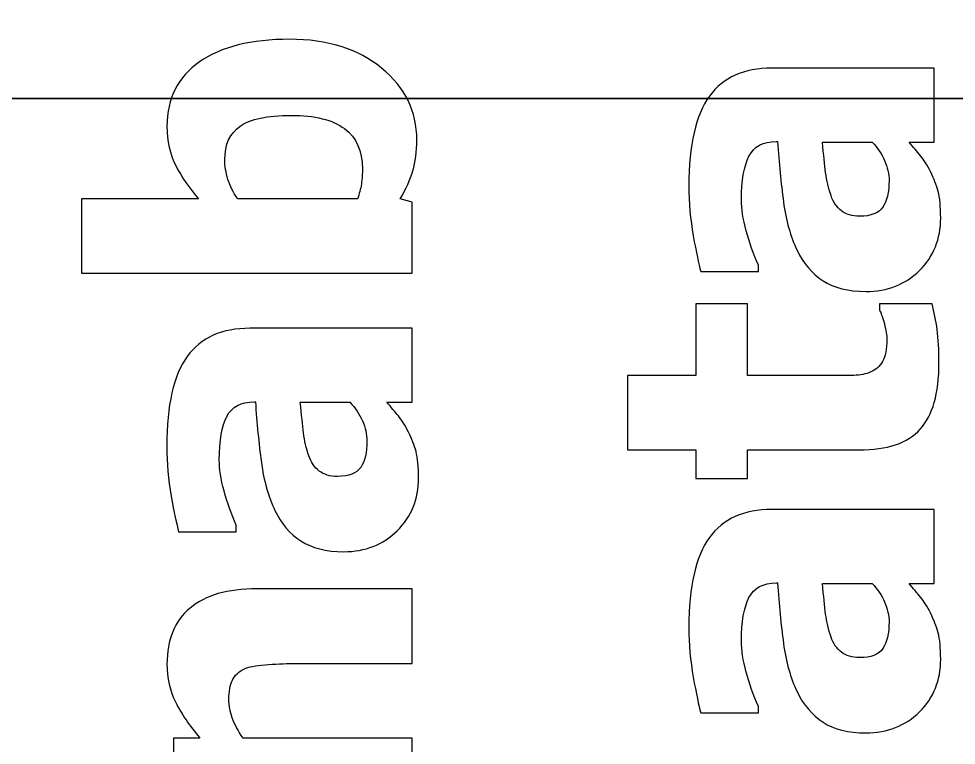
# Model space of a CAD drawing. Header units: centimetres. Extents: x -64.7 to 31.2, y -38.5 to 7.
# Drawn here: x -3.6462 to -3.1901, y 6.0955 to 6.4488 of the extents above; entities that cross this region are included whole.
import ezdxf

# ---------------------------------------------------------------- set-up
doc = ezdxf.new("R2010")
doc.units = ezdxf.units.CM
doc.header["$MEASUREMENT"] = 0
doc.layers.add('Layer 1', color=7, linetype='Continuous')

msp = doc.modelspace()

# ---------------------------------------------------------------- linework, layer by layer
at = {"layer": 'Layer 1', "color": 114, "lineweight": 35}
msp.add_open_spline([(-5.5, 6.95), (-5.5, 6.95), (2.5, 6.95), (2.5, 6.95), (2.5, 6.95), (2.5, 6.95), (2.5, 3.35), (2.5, 3.35), (2.5, 3.35), (2.5, 3.35), (-5.5, 3.35), (-5.5, 3.35), (-5.5, 3.35), (-5.5, 3.35), (-5.5, 6.95), (-5.5, 6.95)], degree=3, knots=[0, 0, 0, 0, 0.25, 0.25, 0.25, 0.25, 0.5, 0.5, 0.5, 0.5, 0.75, 0.75, 0.75, 0.75, 1, 1, 1, 1], dxfattribs=at)
at = {"layer": 'Layer 1', "color": 7}
for points, knots in [([(-3.51444, 6.43883), (-3.49595, 6.43883), (-3.48103, 6.43413), (-3.46963, 6.42479), (-3.46963, 6.42479), (-3.45824, 6.4154), (-3.45252, 6.4038), (-3.45252, 6.38993), (-3.45252, 6.38993), (-3.45252, 6.38415), (-3.45316, 6.37914), (-3.45446, 6.37487), (-3.45446, 6.37487), (-3.45577, 6.3706), (-3.45781, 6.36605), (-3.46057, 6.36121), (-3.46057, 6.36121), (-3.46057, 6.36121), (-3.45478, 6.35966), (-3.45478, 6.35966), (-3.45478, 6.35966), (-3.45478, 6.35966), (-3.45478, 6.32505), (-3.45478, 6.32505), (-3.45478, 6.32505), (-3.45478, 6.32505), (-3.61561, 6.32505), (-3.61561, 6.32505), (-3.61561, 6.32505), (-3.61561, 6.32505), (-3.61561, 6.36121), (-3.61561, 6.36121), (-3.61561, 6.36121), (-3.61561, 6.36121), (-3.55875, 6.36121), (-3.55875, 6.36121), (-3.55875, 6.36121), (-3.5633, 6.36651), (-3.567, 6.37194), (-3.56982, 6.37744), (-3.56982, 6.37744), (-3.57264, 6.38295), (-3.57406, 6.38933), (-3.57406, 6.39656), (-3.57406, 6.39656), (-3.57406, 6.41008), (-3.5688, 6.42048), (-3.55825, 6.42782), (-3.55825, 6.42782), (-3.5477, 6.43516), (-3.5331, 6.43883), (-3.51444, 6.43883)], [0, 0, 0, 0, 0.076923, 0.076923, 0.076923, 0.076923, 0.153846, 0.153846, 0.153846, 0.153846, 0.230769, 0.230769, 0.230769, 0.230769, 0.307692, 0.307692, 0.307692, 0.307692, 0.384615, 0.384615, 0.384615, 0.384615, 0.461538, 0.461538, 0.461538, 0.461538, 0.538462, 0.538462, 0.538462, 0.538462, 0.615385, 0.615385, 0.615385, 0.615385, 0.692308, 0.692308, 0.692308, 0.692308, 0.769231, 0.769231, 0.769231, 0.769231, 0.846154, 0.846154, 0.846154, 0.846154, 0.923077, 0.923077, 0.923077, 0.923077, 1, 1, 1, 1]), ([(-3.21309, 6.38884), (-3.21101, 6.38637), (-3.20914, 6.38415), (-3.20748, 6.38218), (-3.20748, 6.38218), (-3.20586, 6.3802), (-3.2042, 6.37759), (-3.20254, 6.37427), (-3.20254, 6.37427), (-3.20096, 6.37103), (-3.19976, 6.36789), (-3.19891, 6.36482), (-3.19891, 6.36482), (-3.1981, 6.36175), (-3.19768, 6.35745), (-3.19768, 6.35194), (-3.19768, 6.35194), (-3.19768, 6.34168), (-3.20113, 6.33314), (-3.20801, 6.32637), (-3.20801, 6.32637), (-3.21489, 6.31956), (-3.22357, 6.31617), (-3.23405, 6.31617), (-3.23405, 6.31617), (-3.24266, 6.31617), (-3.24964, 6.3179), (-3.25493, 6.32136), (-3.25493, 6.32136), (-3.26022, 6.32478), (-3.26446, 6.32975), (-3.26753, 6.33621), (-3.26753, 6.33621), (-3.2707, 6.34277), (-3.27292, 6.3506), (-3.27416, 6.3597), (-3.27416, 6.3597), (-3.27539, 6.36881), (-3.27635, 6.37858), (-3.27705, 6.38906), (-3.27705, 6.38906), (-3.27705, 6.38906), (-3.27769, 6.38906), (-3.27769, 6.38906), (-3.27769, 6.38906), (-3.28407, 6.38906), (-3.28852, 6.38669), (-3.29095, 6.38196), (-3.29095, 6.38196), (-3.29339, 6.37724), (-3.29462, 6.37015), (-3.29462, 6.36073), (-3.29462, 6.36073), (-3.29462, 6.35646), (-3.29384, 6.35145), (-3.29229, 6.34573), (-3.29229, 6.34573), (-3.29074, 6.34002), (-3.28876, 6.33441), (-3.28637, 6.32898), (-3.28637, 6.32898), (-3.28637, 6.32898), (-3.28637, 6.32587), (-3.28637, 6.32587), (-3.28637, 6.32587), (-3.28637, 6.32587), (-3.31438, 6.32587), (-3.31438, 6.32587), (-3.31438, 6.32587), (-3.3154, 6.32947), (-3.31663, 6.33526), (-3.31805, 6.34323), (-3.31805, 6.34323), (-3.31946, 6.35124), (-3.32016, 6.35932), (-3.32016, 6.36743), (-3.32016, 6.36743), (-3.32016, 6.38743), (-3.31685, 6.402), (-3.31018, 6.41114), (-3.31018, 6.41114), (-3.30355, 6.42028), (-3.29339, 6.42483), (-3.27973, 6.42483), (-3.27973, 6.42483), (-3.27973, 6.42483), (-3.20078, 6.42483), (-3.20078, 6.42483), (-3.20078, 6.42483), (-3.20078, 6.42483), (-3.20078, 6.38884), (-3.20078, 6.38884), (-3.20078, 6.38884), (-3.20078, 6.38884), (-3.21309, 6.38884), (-3.21309, 6.38884)], [0, 0, 0, 0, 0.041667, 0.041667, 0.041667, 0.041667, 0.083333, 0.083333, 0.083333, 0.083333, 0.125, 0.125, 0.125, 0.125, 0.166667, 0.166667, 0.166667, 0.166667, 0.208333, 0.208333, 0.208333, 0.208333, 0.25, 0.25, 0.25, 0.25, 0.291667, 0.291667, 0.291667, 0.291667, 0.333333, 0.333333, 0.333333, 0.333333, 0.375, 0.375, 0.375, 0.375, 0.416667, 0.416667, 0.416667, 0.416667, 0.458333, 0.458333, 0.458333, 0.458333, 0.5, 0.5, 0.5, 0.5, 0.541667, 0.541667, 0.541667, 0.541667, 0.583333, 0.583333, 0.583333, 0.583333, 0.625, 0.625, 0.625, 0.625, 0.666667, 0.666667, 0.666667, 0.666667, 0.708333, 0.708333, 0.708333, 0.708333, 0.75, 0.75, 0.75, 0.75, 0.791667, 0.791667, 0.791667, 0.791667, 0.833333, 0.833333, 0.833333, 0.833333, 0.875, 0.875, 0.875, 0.875, 0.916667, 0.916667, 0.916667, 0.916667, 0.958333, 0.958333, 0.958333, 0.958333, 1, 1, 1, 1]), ([(-3.51369, 6.40182), (-3.52527, 6.40182), (-3.53356, 6.40006), (-3.5385, 6.39656), (-3.5385, 6.39656), (-3.54347, 6.39304), (-3.54594, 6.38764), (-3.54594, 6.38034), (-3.54594, 6.38034), (-3.54594, 6.37709), (-3.54541, 6.37388), (-3.54439, 6.37067), (-3.54439, 6.37067), (-3.54336, 6.36746), (-3.54181, 6.36432), (-3.53973, 6.36121), (-3.53973, 6.36121), (-3.53973, 6.36121), (-3.48145, 6.36121), (-3.48145, 6.36121), (-3.48145, 6.36121), (-3.4805, 6.36361), (-3.47983, 6.36605), (-3.47951, 6.36848), (-3.47951, 6.36848), (-3.47916, 6.37095), (-3.47898, 6.37339), (-3.47898, 6.37578), (-3.47898, 6.37578), (-3.47898, 6.38453), (-3.48187, 6.39106), (-3.48766, 6.39536), (-3.48766, 6.39536), (-3.49345, 6.39967), (-3.50212, 6.40182), (-3.51369, 6.40182)], [0, 0, 0, 0, 0.111111, 0.111111, 0.111111, 0.111111, 0.222222, 0.222222, 0.222222, 0.222222, 0.333333, 0.333333, 0.333333, 0.333333, 0.444444, 0.444444, 0.444444, 0.444444, 0.555556, 0.555556, 0.555556, 0.555556, 0.666667, 0.666667, 0.666667, 0.666667, 0.777778, 0.777778, 0.777778, 0.777778, 0.888889, 0.888889, 0.888889, 0.888889, 1, 1, 1, 1]), ([(-3.23105, 6.38884), (-3.23105, 6.38884), (-3.25525, 6.38884), (-3.25525, 6.38884), (-3.25525, 6.38884), (-3.25461, 6.38271), (-3.25409, 6.37773), (-3.25366, 6.37396), (-3.25366, 6.37396), (-3.2532, 6.37015), (-3.25232, 6.36644), (-3.25102, 6.36277), (-3.25102, 6.36277), (-3.24992, 6.3596), (-3.24823, 6.35716), (-3.24601, 6.3554), (-3.24601, 6.3554), (-3.24375, 6.35364), (-3.24079, 6.35275), (-3.23705, 6.35275), (-3.23705, 6.35275), (-3.23161, 6.35275), (-3.22787, 6.35424), (-3.22583, 6.35716), (-3.22583, 6.35716), (-3.22382, 6.36009), (-3.22279, 6.3644), (-3.22279, 6.37011), (-3.22279, 6.37011), (-3.22279, 6.37329), (-3.22353, 6.37653), (-3.22498, 6.37985), (-3.22498, 6.37985), (-3.22643, 6.38316), (-3.22844, 6.38616), (-3.23105, 6.38884)], [0, 0, 0, 0, 0.111111, 0.111111, 0.111111, 0.111111, 0.222222, 0.222222, 0.222222, 0.222222, 0.333333, 0.333333, 0.333333, 0.333333, 0.444444, 0.444444, 0.444444, 0.444444, 0.555556, 0.555556, 0.555556, 0.555556, 0.666667, 0.666667, 0.666667, 0.666667, 0.777778, 0.777778, 0.777778, 0.777778, 0.888889, 0.888889, 0.888889, 0.888889, 1, 1, 1, 1]), ([(-3.19852, 6.28135), (-3.19852, 6.2666), (-3.20156, 6.25588), (-3.20762, 6.24918), (-3.20762, 6.24918), (-3.21369, 6.24244), (-3.22361, 6.23909), (-3.23736, 6.23909), (-3.23736, 6.23909), (-3.23736, 6.23909), (-3.29162, 6.23909), (-3.29162, 6.23909), (-3.29162, 6.23909), (-3.29162, 6.23909), (-3.29162, 6.22522), (-3.29162, 6.22522), (-3.29162, 6.22522), (-3.29162, 6.22522), (-3.31685, 6.22522), (-3.31685, 6.22522), (-3.31685, 6.22522), (-3.31685, 6.22522), (-3.31685, 6.23909), (-3.31685, 6.23909), (-3.31685, 6.23909), (-3.31685, 6.23909), (-3.35001, 6.23909), (-3.35001, 6.23909), (-3.35001, 6.23909), (-3.35001, 6.23909), (-3.35001, 6.27525), (-3.35001, 6.27525), (-3.35001, 6.27525), (-3.35001, 6.27525), (-3.31685, 6.27525), (-3.31685, 6.27525), (-3.31685, 6.27525), (-3.31685, 6.27525), (-3.31685, 6.3101), (-3.31685, 6.3101), (-3.31685, 6.3101), (-3.31685, 6.3101), (-3.29162, 6.3101), (-3.29162, 6.3101), (-3.29162, 6.3101), (-3.29162, 6.3101), (-3.29162, 6.27525), (-3.29162, 6.27525), (-3.29162, 6.27525), (-3.29162, 6.27525), (-3.25052, 6.27525), (-3.25052, 6.27525), (-3.25052, 6.27525), (-3.24643, 6.27525), (-3.2429, 6.27528), (-3.23987, 6.27535), (-3.23987, 6.27535), (-3.23683, 6.27542), (-3.23412, 6.27599), (-3.23172, 6.27701), (-3.23172, 6.27701), (-3.22928, 6.27796), (-3.22738, 6.27969), (-3.22597, 6.28213), (-3.22597, 6.28213), (-3.22456, 6.28456), (-3.22385, 6.28812), (-3.22385, 6.29282), (-3.22385, 6.29282), (-3.22385, 6.29476), (-3.22428, 6.2973), (-3.22509, 6.30044), (-3.22509, 6.30044), (-3.22593, 6.30358), (-3.22667, 6.30576), (-3.22738, 6.307), (-3.22738, 6.307), (-3.22738, 6.307), (-3.22738, 6.3101), (-3.22738, 6.3101), (-3.22738, 6.3101), (-3.22738, 6.3101), (-3.20184, 6.3101), (-3.20184, 6.3101), (-3.20184, 6.3101), (-3.20082, 6.30619), (-3.2, 6.30199), (-3.1994, 6.29758), (-3.1994, 6.29758), (-3.1988, 6.29317), (-3.19852, 6.28777), (-3.19852, 6.28135)], [0, 0, 0, 0, 0.043478, 0.043478, 0.043478, 0.043478, 0.086957, 0.086957, 0.086957, 0.086957, 0.130435, 0.130435, 0.130435, 0.130435, 0.173913, 0.173913, 0.173913, 0.173913, 0.217391, 0.217391, 0.217391, 0.217391, 0.26087, 0.26087, 0.26087, 0.26087, 0.304348, 0.304348, 0.304348, 0.304348, 0.347826, 0.347826, 0.347826, 0.347826, 0.391304, 0.391304, 0.391304, 0.391304, 0.434783, 0.434783, 0.434783, 0.434783, 0.478261, 0.478261, 0.478261, 0.478261, 0.521739, 0.521739, 0.521739, 0.521739, 0.565217, 0.565217, 0.565217, 0.565217, 0.608696, 0.608696, 0.608696, 0.608696, 0.652174, 0.652174, 0.652174, 0.652174, 0.695652, 0.695652, 0.695652, 0.695652, 0.73913, 0.73913, 0.73913, 0.73913, 0.782609, 0.782609, 0.782609, 0.782609, 0.826087, 0.826087, 0.826087, 0.826087, 0.869565, 0.869565, 0.869565, 0.869565, 0.913043, 0.913043, 0.913043, 0.913043, 0.956522, 0.956522, 0.956522, 0.956522, 1, 1, 1, 1]), ([(-3.46709, 6.26229), (-3.46501, 6.25982), (-3.46314, 6.2576), (-3.46148, 6.25563), (-3.46148, 6.25563), (-3.45986, 6.25365), (-3.4582, 6.25104), (-3.45654, 6.24772), (-3.45654, 6.24772), (-3.45496, 6.24448), (-3.45376, 6.24134), (-3.45291, 6.23827), (-3.45291, 6.23827), (-3.4521, 6.2352), (-3.45168, 6.2309), (-3.45168, 6.22539), (-3.45168, 6.22539), (-3.45168, 6.21513), (-3.45513, 6.20659), (-3.46201, 6.19982), (-3.46201, 6.19982), (-3.46889, 6.19301), (-3.47757, 6.18962), (-3.48805, 6.18962), (-3.48805, 6.18962), (-3.49666, 6.18962), (-3.50364, 6.19135), (-3.50893, 6.19481), (-3.50893, 6.19481), (-3.51422, 6.19823), (-3.51846, 6.2032), (-3.52153, 6.20966), (-3.52153, 6.20966), (-3.5247, 6.21622), (-3.52692, 6.22405), (-3.52816, 6.23315), (-3.52816, 6.23315), (-3.52939, 6.24226), (-3.53035, 6.25203), (-3.53105, 6.26251), (-3.53105, 6.26251), (-3.53105, 6.26251), (-3.53169, 6.26251), (-3.53169, 6.26251), (-3.53169, 6.26251), (-3.53807, 6.26251), (-3.54252, 6.26014), (-3.54495, 6.25541), (-3.54495, 6.25541), (-3.54739, 6.25069), (-3.54862, 6.2436), (-3.54862, 6.23418), (-3.54862, 6.23418), (-3.54862, 6.22991), (-3.54784, 6.2249), (-3.54629, 6.21918), (-3.54629, 6.21918), (-3.54474, 6.21347), (-3.54276, 6.20786), (-3.54037, 6.20243), (-3.54037, 6.20243), (-3.54037, 6.20243), (-3.54037, 6.19932), (-3.54037, 6.19932), (-3.54037, 6.19932), (-3.54037, 6.19932), (-3.56838, 6.19932), (-3.56838, 6.19932), (-3.56838, 6.19932), (-3.5694, 6.20292), (-3.57063, 6.20871), (-3.57205, 6.21668), (-3.57205, 6.21668), (-3.57346, 6.22469), (-3.57416, 6.23277), (-3.57416, 6.24088), (-3.57416, 6.24088), (-3.57416, 6.26088), (-3.57085, 6.27545), (-3.56418, 6.28459), (-3.56418, 6.28459), (-3.55755, 6.29373), (-3.54739, 6.29828), (-3.53373, 6.29828), (-3.53373, 6.29828), (-3.53373, 6.29828), (-3.45478, 6.29828), (-3.45478, 6.29828), (-3.45478, 6.29828), (-3.45478, 6.29828), (-3.45478, 6.26229), (-3.45478, 6.26229), (-3.45478, 6.26229), (-3.45478, 6.26229), (-3.46709, 6.26229), (-3.46709, 6.26229)], [0, 0, 0, 0, 0.041667, 0.041667, 0.041667, 0.041667, 0.083333, 0.083333, 0.083333, 0.083333, 0.125, 0.125, 0.125, 0.125, 0.166667, 0.166667, 0.166667, 0.166667, 0.208333, 0.208333, 0.208333, 0.208333, 0.25, 0.25, 0.25, 0.25, 0.291667, 0.291667, 0.291667, 0.291667, 0.333333, 0.333333, 0.333333, 0.333333, 0.375, 0.375, 0.375, 0.375, 0.416667, 0.416667, 0.416667, 0.416667, 0.458333, 0.458333, 0.458333, 0.458333, 0.5, 0.5, 0.5, 0.5, 0.541667, 0.541667, 0.541667, 0.541667, 0.583333, 0.583333, 0.583333, 0.583333, 0.625, 0.625, 0.625, 0.625, 0.666667, 0.666667, 0.666667, 0.666667, 0.708333, 0.708333, 0.708333, 0.708333, 0.75, 0.75, 0.75, 0.75, 0.791667, 0.791667, 0.791667, 0.791667, 0.833333, 0.833333, 0.833333, 0.833333, 0.875, 0.875, 0.875, 0.875, 0.916667, 0.916667, 0.916667, 0.916667, 0.958333, 0.958333, 0.958333, 0.958333, 1, 1, 1, 1]), ([(-3.48505, 6.26229), (-3.48505, 6.26229), (-3.50925, 6.26229), (-3.50925, 6.26229), (-3.50925, 6.26229), (-3.50861, 6.25616), (-3.50809, 6.25118), (-3.50766, 6.24741), (-3.50766, 6.24741), (-3.5072, 6.2436), (-3.50632, 6.23989), (-3.50502, 6.23622), (-3.50502, 6.23622), (-3.50392, 6.23305), (-3.50223, 6.23061), (-3.50001, 6.22885), (-3.50001, 6.22885), (-3.49775, 6.22709), (-3.49479, 6.2262), (-3.49105, 6.2262), (-3.49105, 6.2262), (-3.48561, 6.2262), (-3.48187, 6.22769), (-3.47983, 6.23061), (-3.47983, 6.23061), (-3.47782, 6.23354), (-3.47679, 6.23785), (-3.47679, 6.24356), (-3.47679, 6.24356), (-3.47679, 6.24674), (-3.47753, 6.24998), (-3.47898, 6.2533), (-3.47898, 6.2533), (-3.48043, 6.25661), (-3.48244, 6.25961), (-3.48505, 6.26229)], [0, 0, 0, 0, 0.111111, 0.111111, 0.111111, 0.111111, 0.222222, 0.222222, 0.222222, 0.222222, 0.333333, 0.333333, 0.333333, 0.333333, 0.444444, 0.444444, 0.444444, 0.444444, 0.555556, 0.555556, 0.555556, 0.555556, 0.666667, 0.666667, 0.666667, 0.666667, 0.777778, 0.777778, 0.777778, 0.777778, 0.888889, 0.888889, 0.888889, 0.888889, 1, 1, 1, 1]), ([(-3.21309, 6.17417), (-3.21101, 6.1717), (-3.20914, 6.16948), (-3.20748, 6.16751), (-3.20748, 6.16751), (-3.20586, 6.16553), (-3.2042, 6.16292), (-3.20254, 6.1596), (-3.20254, 6.1596), (-3.20096, 6.15636), (-3.19976, 6.15322), (-3.19891, 6.15015), (-3.19891, 6.15015), (-3.1981, 6.14708), (-3.19768, 6.14278), (-3.19768, 6.13727), (-3.19768, 6.13727), (-3.19768, 6.12701), (-3.20113, 6.11847), (-3.20801, 6.1117), (-3.20801, 6.1117), (-3.21489, 6.10489), (-3.22357, 6.1015), (-3.23405, 6.1015), (-3.23405, 6.1015), (-3.24266, 6.1015), (-3.24964, 6.10323), (-3.25493, 6.10669), (-3.25493, 6.10669), (-3.26022, 6.11011), (-3.26446, 6.11508), (-3.26753, 6.12154), (-3.26753, 6.12154), (-3.2707, 6.1281), (-3.27292, 6.13593), (-3.27416, 6.14503), (-3.27416, 6.14503), (-3.27539, 6.15414), (-3.27635, 6.16391), (-3.27705, 6.17439), (-3.27705, 6.17439), (-3.27705, 6.17439), (-3.27769, 6.17439), (-3.27769, 6.17439), (-3.27769, 6.17439), (-3.28407, 6.17439), (-3.28852, 6.17202), (-3.29095, 6.16729), (-3.29095, 6.16729), (-3.29339, 6.16257), (-3.29462, 6.15548), (-3.29462, 6.14606), (-3.29462, 6.14606), (-3.29462, 6.14179), (-3.29384, 6.13678), (-3.29229, 6.13106), (-3.29229, 6.13106), (-3.29074, 6.12535), (-3.28876, 6.11974), (-3.28637, 6.11431), (-3.28637, 6.11431), (-3.28637, 6.11431), (-3.28637, 6.1112), (-3.28637, 6.1112), (-3.28637, 6.1112), (-3.28637, 6.1112), (-3.31438, 6.1112), (-3.31438, 6.1112), (-3.31438, 6.1112), (-3.3154, 6.1148), (-3.31663, 6.12059), (-3.31805, 6.12856), (-3.31805, 6.12856), (-3.31946, 6.13657), (-3.32016, 6.14465), (-3.32016, 6.15276), (-3.32016, 6.15276), (-3.32016, 6.17276), (-3.31685, 6.18733), (-3.31018, 6.19647), (-3.31018, 6.19647), (-3.30355, 6.20561), (-3.29339, 6.21016), (-3.27973, 6.21016), (-3.27973, 6.21016), (-3.27973, 6.21016), (-3.20078, 6.21016), (-3.20078, 6.21016), (-3.20078, 6.21016), (-3.20078, 6.21016), (-3.20078, 6.17417), (-3.20078, 6.17417), (-3.20078, 6.17417), (-3.20078, 6.17417), (-3.21309, 6.17417), (-3.21309, 6.17417)], [0, 0, 0, 0, 0.041667, 0.041667, 0.041667, 0.041667, 0.083333, 0.083333, 0.083333, 0.083333, 0.125, 0.125, 0.125, 0.125, 0.166667, 0.166667, 0.166667, 0.166667, 0.208333, 0.208333, 0.208333, 0.208333, 0.25, 0.25, 0.25, 0.25, 0.291667, 0.291667, 0.291667, 0.291667, 0.333333, 0.333333, 0.333333, 0.333333, 0.375, 0.375, 0.375, 0.375, 0.416667, 0.416667, 0.416667, 0.416667, 0.458333, 0.458333, 0.458333, 0.458333, 0.5, 0.5, 0.5, 0.5, 0.541667, 0.541667, 0.541667, 0.541667, 0.583333, 0.583333, 0.583333, 0.583333, 0.625, 0.625, 0.625, 0.625, 0.666667, 0.666667, 0.666667, 0.666667, 0.708333, 0.708333, 0.708333, 0.708333, 0.75, 0.75, 0.75, 0.75, 0.791667, 0.791667, 0.791667, 0.791667, 0.833333, 0.833333, 0.833333, 0.833333, 0.875, 0.875, 0.875, 0.875, 0.916667, 0.916667, 0.916667, 0.916667, 0.958333, 0.958333, 0.958333, 0.958333, 1, 1, 1, 1]), ([(-3.45478, 6.17156), (-3.45478, 6.17156), (-3.45478, 6.13519), (-3.45478, 6.13519), (-3.45478, 6.13519), (-3.45478, 6.13519), (-3.51235, 6.13519), (-3.51235, 6.13519), (-3.51235, 6.13519), (-3.51701, 6.13519), (-3.5217, 6.13501), (-3.52636, 6.13463), (-3.52636, 6.13463), (-3.53098, 6.13424), (-3.53444, 6.13353), (-3.53663, 6.13251), (-3.53663, 6.13251), (-3.53924, 6.13127), (-3.54111, 6.12948), (-3.54227, 6.12711), (-3.54227, 6.12711), (-3.5434, 6.12478), (-3.54396, 6.12164), (-3.54396, 6.11773), (-3.54396, 6.11773), (-3.54396, 6.11476), (-3.5434, 6.11177), (-3.54231, 6.10873), (-3.54231, 6.10873), (-3.54121, 6.1057), (-3.53945, 6.10245), (-3.53705, 6.09899), (-3.53705, 6.09899), (-3.53705, 6.09899), (-3.45478, 6.09899), (-3.45478, 6.09899), (-3.45478, 6.09899), (-3.45478, 6.09899), (-3.45478, 6.06283), (-3.45478, 6.06283), (-3.45478, 6.06283), (-3.45478, 6.06283), (-3.57085, 6.06283), (-3.57085, 6.06283), (-3.57085, 6.06283), (-3.57085, 6.06283), (-3.57085, 6.09899), (-3.57085, 6.09899), (-3.57085, 6.09899), (-3.57085, 6.09899), (-3.55804, 6.09899), (-3.55804, 6.09899), (-3.55804, 6.09899), (-3.56305, 6.10492), (-3.567, 6.11071), (-3.56982, 6.11632), (-3.56982, 6.11632), (-3.57264, 6.12193), (-3.57406, 6.12813), (-3.57406, 6.13498), (-3.57406, 6.13498), (-3.57406, 6.14683), (-3.57032, 6.1559), (-3.56284, 6.16214), (-3.56284, 6.16214), (-3.55536, 6.16842), (-3.54453, 6.17156), (-3.53035, 6.17156), (-3.53035, 6.17156), (-3.53035, 6.17156), (-3.45478, 6.17156), (-3.45478, 6.17156)], [0, 0, 0, 0, 0.055556, 0.055556, 0.055556, 0.055556, 0.111111, 0.111111, 0.111111, 0.111111, 0.166667, 0.166667, 0.166667, 0.166667, 0.222222, 0.222222, 0.222222, 0.222222, 0.277778, 0.277778, 0.277778, 0.277778, 0.333333, 0.333333, 0.333333, 0.333333, 0.388889, 0.388889, 0.388889, 0.388889, 0.444444, 0.444444, 0.444444, 0.444444, 0.5, 0.5, 0.5, 0.5, 0.555556, 0.555556, 0.555556, 0.555556, 0.611111, 0.611111, 0.611111, 0.611111, 0.666667, 0.666667, 0.666667, 0.666667, 0.722222, 0.722222, 0.722222, 0.722222, 0.777778, 0.777778, 0.777778, 0.777778, 0.833333, 0.833333, 0.833333, 0.833333, 0.888889, 0.888889, 0.888889, 0.888889, 0.944444, 0.944444, 0.944444, 0.944444, 1, 1, 1, 1]), ([(-3.23105, 6.17417), (-3.23105, 6.17417), (-3.25525, 6.17417), (-3.25525, 6.17417), (-3.25525, 6.17417), (-3.25461, 6.16804), (-3.25409, 6.16306), (-3.25366, 6.15929), (-3.25366, 6.15929), (-3.2532, 6.15548), (-3.25232, 6.15177), (-3.25102, 6.1481), (-3.25102, 6.1481), (-3.24992, 6.14493), (-3.24823, 6.14249), (-3.24601, 6.14073), (-3.24601, 6.14073), (-3.24375, 6.13897), (-3.24079, 6.13808), (-3.23705, 6.13808), (-3.23705, 6.13808), (-3.23161, 6.13808), (-3.22787, 6.13957), (-3.22583, 6.14249), (-3.22583, 6.14249), (-3.22382, 6.14542), (-3.22279, 6.14973), (-3.22279, 6.15544), (-3.22279, 6.15544), (-3.22279, 6.15862), (-3.22353, 6.16186), (-3.22498, 6.16518), (-3.22498, 6.16518), (-3.22643, 6.16849), (-3.22844, 6.17149), (-3.23105, 6.17417)], [0, 0, 0, 0, 0.111111, 0.111111, 0.111111, 0.111111, 0.222222, 0.222222, 0.222222, 0.222222, 0.333333, 0.333333, 0.333333, 0.333333, 0.444444, 0.444444, 0.444444, 0.444444, 0.555556, 0.555556, 0.555556, 0.555556, 0.666667, 0.666667, 0.666667, 0.666667, 0.777778, 0.777778, 0.777778, 0.777778, 0.888889, 0.888889, 0.888889, 0.888889, 1, 1, 1, 1])]:
    msp.add_open_spline(points, degree=3, knots=knots, dxfattribs=at)
at = {"layer": 'Layer 1', "color": 250, "lineweight": 18}
for points, knots in [([(-3.51444, 6.43883), (-3.49595, 6.43883), (-3.48103, 6.43413), (-3.46963, 6.42479), (-3.46963, 6.42479), (-3.45824, 6.4154), (-3.45252, 6.4038), (-3.45252, 6.38993), (-3.45252, 6.38993), (-3.45252, 6.38415), (-3.45316, 6.37914), (-3.45446, 6.37487), (-3.45446, 6.37487), (-3.45577, 6.3706), (-3.45781, 6.36605), (-3.46057, 6.36121), (-3.46057, 6.36121), (-3.46057, 6.36121), (-3.45478, 6.35966), (-3.45478, 6.35966), (-3.45478, 6.35966), (-3.45478, 6.35966), (-3.45478, 6.32505), (-3.45478, 6.32505), (-3.45478, 6.32505), (-3.45478, 6.32505), (-3.61561, 6.32505), (-3.61561, 6.32505), (-3.61561, 6.32505), (-3.61561, 6.32505), (-3.61561, 6.36121), (-3.61561, 6.36121), (-3.61561, 6.36121), (-3.61561, 6.36121), (-3.55875, 6.36121), (-3.55875, 6.36121), (-3.55875, 6.36121), (-3.5633, 6.36651), (-3.567, 6.37194), (-3.56982, 6.37744), (-3.56982, 6.37744), (-3.57264, 6.38295), (-3.57406, 6.38933), (-3.57406, 6.39656), (-3.57406, 6.39656), (-3.57406, 6.41008), (-3.5688, 6.42048), (-3.55825, 6.42782), (-3.55825, 6.42782), (-3.5477, 6.43516), (-3.5331, 6.43883), (-3.51444, 6.43883)], [0, 0, 0, 0, 0.076923, 0.076923, 0.076923, 0.076923, 0.153846, 0.153846, 0.153846, 0.153846, 0.230769, 0.230769, 0.230769, 0.230769, 0.307692, 0.307692, 0.307692, 0.307692, 0.384615, 0.384615, 0.384615, 0.384615, 0.461538, 0.461538, 0.461538, 0.461538, 0.538462, 0.538462, 0.538462, 0.538462, 0.615385, 0.615385, 0.615385, 0.615385, 0.692308, 0.692308, 0.692308, 0.692308, 0.769231, 0.769231, 0.769231, 0.769231, 0.846154, 0.846154, 0.846154, 0.846154, 0.923077, 0.923077, 0.923077, 0.923077, 1, 1, 1, 1]), ([(-3.21309, 6.38884), (-3.21101, 6.38637), (-3.20914, 6.38415), (-3.20748, 6.38218), (-3.20748, 6.38218), (-3.20586, 6.3802), (-3.2042, 6.37759), (-3.20254, 6.37427), (-3.20254, 6.37427), (-3.20096, 6.37103), (-3.19976, 6.36789), (-3.19891, 6.36482), (-3.19891, 6.36482), (-3.1981, 6.36175), (-3.19768, 6.35745), (-3.19768, 6.35194), (-3.19768, 6.35194), (-3.19768, 6.34168), (-3.20113, 6.33314), (-3.20801, 6.32637), (-3.20801, 6.32637), (-3.21489, 6.31956), (-3.22357, 6.31617), (-3.23405, 6.31617), (-3.23405, 6.31617), (-3.24266, 6.31617), (-3.24964, 6.3179), (-3.25493, 6.32136), (-3.25493, 6.32136), (-3.26022, 6.32478), (-3.26446, 6.32975), (-3.26753, 6.33621), (-3.26753, 6.33621), (-3.2707, 6.34277), (-3.27292, 6.3506), (-3.27416, 6.3597), (-3.27416, 6.3597), (-3.27539, 6.36881), (-3.27635, 6.37858), (-3.27705, 6.38906), (-3.27705, 6.38906), (-3.27705, 6.38906), (-3.27769, 6.38906), (-3.27769, 6.38906), (-3.27769, 6.38906), (-3.28407, 6.38906), (-3.28852, 6.38669), (-3.29095, 6.38196), (-3.29095, 6.38196), (-3.29339, 6.37724), (-3.29462, 6.37015), (-3.29462, 6.36073), (-3.29462, 6.36073), (-3.29462, 6.35646), (-3.29384, 6.35145), (-3.29229, 6.34573), (-3.29229, 6.34573), (-3.29074, 6.34002), (-3.28876, 6.33441), (-3.28637, 6.32898), (-3.28637, 6.32898), (-3.28637, 6.32898), (-3.28637, 6.32587), (-3.28637, 6.32587), (-3.28637, 6.32587), (-3.28637, 6.32587), (-3.31438, 6.32587), (-3.31438, 6.32587), (-3.31438, 6.32587), (-3.3154, 6.32947), (-3.31663, 6.33526), (-3.31805, 6.34323), (-3.31805, 6.34323), (-3.31946, 6.35124), (-3.32016, 6.35932), (-3.32016, 6.36743), (-3.32016, 6.36743), (-3.32016, 6.38743), (-3.31685, 6.402), (-3.31018, 6.41114), (-3.31018, 6.41114), (-3.30355, 6.42028), (-3.29339, 6.42483), (-3.27973, 6.42483), (-3.27973, 6.42483), (-3.27973, 6.42483), (-3.20078, 6.42483), (-3.20078, 6.42483), (-3.20078, 6.42483), (-3.20078, 6.42483), (-3.20078, 6.38884), (-3.20078, 6.38884), (-3.20078, 6.38884), (-3.20078, 6.38884), (-3.21309, 6.38884), (-3.21309, 6.38884)], [0, 0, 0, 0, 0.041667, 0.041667, 0.041667, 0.041667, 0.083333, 0.083333, 0.083333, 0.083333, 0.125, 0.125, 0.125, 0.125, 0.166667, 0.166667, 0.166667, 0.166667, 0.208333, 0.208333, 0.208333, 0.208333, 0.25, 0.25, 0.25, 0.25, 0.291667, 0.291667, 0.291667, 0.291667, 0.333333, 0.333333, 0.333333, 0.333333, 0.375, 0.375, 0.375, 0.375, 0.416667, 0.416667, 0.416667, 0.416667, 0.458333, 0.458333, 0.458333, 0.458333, 0.5, 0.5, 0.5, 0.5, 0.541667, 0.541667, 0.541667, 0.541667, 0.583333, 0.583333, 0.583333, 0.583333, 0.625, 0.625, 0.625, 0.625, 0.666667, 0.666667, 0.666667, 0.666667, 0.708333, 0.708333, 0.708333, 0.708333, 0.75, 0.75, 0.75, 0.75, 0.791667, 0.791667, 0.791667, 0.791667, 0.833333, 0.833333, 0.833333, 0.833333, 0.875, 0.875, 0.875, 0.875, 0.916667, 0.916667, 0.916667, 0.916667, 0.958333, 0.958333, 0.958333, 0.958333, 1, 1, 1, 1]), ([(-3.51369, 6.40182), (-3.52527, 6.40182), (-3.53356, 6.40006), (-3.5385, 6.39656), (-3.5385, 6.39656), (-3.54347, 6.39304), (-3.54594, 6.38764), (-3.54594, 6.38034), (-3.54594, 6.38034), (-3.54594, 6.37709), (-3.54541, 6.37388), (-3.54439, 6.37067), (-3.54439, 6.37067), (-3.54336, 6.36746), (-3.54181, 6.36432), (-3.53973, 6.36121), (-3.53973, 6.36121), (-3.53973, 6.36121), (-3.48145, 6.36121), (-3.48145, 6.36121), (-3.48145, 6.36121), (-3.4805, 6.36361), (-3.47983, 6.36605), (-3.47951, 6.36848), (-3.47951, 6.36848), (-3.47916, 6.37095), (-3.47898, 6.37339), (-3.47898, 6.37578), (-3.47898, 6.37578), (-3.47898, 6.38453), (-3.48187, 6.39106), (-3.48766, 6.39536), (-3.48766, 6.39536), (-3.49345, 6.39967), (-3.50212, 6.40182), (-3.51369, 6.40182)], [0, 0, 0, 0, 0.111111, 0.111111, 0.111111, 0.111111, 0.222222, 0.222222, 0.222222, 0.222222, 0.333333, 0.333333, 0.333333, 0.333333, 0.444444, 0.444444, 0.444444, 0.444444, 0.555556, 0.555556, 0.555556, 0.555556, 0.666667, 0.666667, 0.666667, 0.666667, 0.777778, 0.777778, 0.777778, 0.777778, 0.888889, 0.888889, 0.888889, 0.888889, 1, 1, 1, 1]), ([(-3.23105, 6.38884), (-3.23105, 6.38884), (-3.25525, 6.38884), (-3.25525, 6.38884), (-3.25525, 6.38884), (-3.25461, 6.38271), (-3.25409, 6.37773), (-3.25366, 6.37396), (-3.25366, 6.37396), (-3.2532, 6.37015), (-3.25232, 6.36644), (-3.25102, 6.36277), (-3.25102, 6.36277), (-3.24992, 6.3596), (-3.24823, 6.35716), (-3.24601, 6.3554), (-3.24601, 6.3554), (-3.24375, 6.35364), (-3.24079, 6.35275), (-3.23705, 6.35275), (-3.23705, 6.35275), (-3.23161, 6.35275), (-3.22787, 6.35424), (-3.22583, 6.35716), (-3.22583, 6.35716), (-3.22382, 6.36009), (-3.22279, 6.3644), (-3.22279, 6.37011), (-3.22279, 6.37011), (-3.22279, 6.37329), (-3.22353, 6.37653), (-3.22498, 6.37985), (-3.22498, 6.37985), (-3.22643, 6.38316), (-3.22844, 6.38616), (-3.23105, 6.38884)], [0, 0, 0, 0, 0.111111, 0.111111, 0.111111, 0.111111, 0.222222, 0.222222, 0.222222, 0.222222, 0.333333, 0.333333, 0.333333, 0.333333, 0.444444, 0.444444, 0.444444, 0.444444, 0.555556, 0.555556, 0.555556, 0.555556, 0.666667, 0.666667, 0.666667, 0.666667, 0.777778, 0.777778, 0.777778, 0.777778, 0.888889, 0.888889, 0.888889, 0.888889, 1, 1, 1, 1]), ([(-3.19852, 6.28135), (-3.19852, 6.2666), (-3.20156, 6.25588), (-3.20762, 6.24918), (-3.20762, 6.24918), (-3.21369, 6.24244), (-3.22361, 6.23909), (-3.23736, 6.23909), (-3.23736, 6.23909), (-3.23736, 6.23909), (-3.29162, 6.23909), (-3.29162, 6.23909), (-3.29162, 6.23909), (-3.29162, 6.23909), (-3.29162, 6.22522), (-3.29162, 6.22522), (-3.29162, 6.22522), (-3.29162, 6.22522), (-3.31685, 6.22522), (-3.31685, 6.22522), (-3.31685, 6.22522), (-3.31685, 6.22522), (-3.31685, 6.23909), (-3.31685, 6.23909), (-3.31685, 6.23909), (-3.31685, 6.23909), (-3.35001, 6.23909), (-3.35001, 6.23909), (-3.35001, 6.23909), (-3.35001, 6.23909), (-3.35001, 6.27525), (-3.35001, 6.27525), (-3.35001, 6.27525), (-3.35001, 6.27525), (-3.31685, 6.27525), (-3.31685, 6.27525), (-3.31685, 6.27525), (-3.31685, 6.27525), (-3.31685, 6.3101), (-3.31685, 6.3101), (-3.31685, 6.3101), (-3.31685, 6.3101), (-3.29162, 6.3101), (-3.29162, 6.3101), (-3.29162, 6.3101), (-3.29162, 6.3101), (-3.29162, 6.27525), (-3.29162, 6.27525), (-3.29162, 6.27525), (-3.29162, 6.27525), (-3.25052, 6.27525), (-3.25052, 6.27525), (-3.25052, 6.27525), (-3.24643, 6.27525), (-3.2429, 6.27528), (-3.23987, 6.27535), (-3.23987, 6.27535), (-3.23683, 6.27542), (-3.23412, 6.27599), (-3.23172, 6.27701), (-3.23172, 6.27701), (-3.22928, 6.27796), (-3.22738, 6.27969), (-3.22597, 6.28213), (-3.22597, 6.28213), (-3.22456, 6.28456), (-3.22385, 6.28812), (-3.22385, 6.29282), (-3.22385, 6.29282), (-3.22385, 6.29476), (-3.22428, 6.2973), (-3.22509, 6.30044), (-3.22509, 6.30044), (-3.22593, 6.30358), (-3.22667, 6.30576), (-3.22738, 6.307), (-3.22738, 6.307), (-3.22738, 6.307), (-3.22738, 6.3101), (-3.22738, 6.3101), (-3.22738, 6.3101), (-3.22738, 6.3101), (-3.20184, 6.3101), (-3.20184, 6.3101), (-3.20184, 6.3101), (-3.20082, 6.30619), (-3.2, 6.30199), (-3.1994, 6.29758), (-3.1994, 6.29758), (-3.1988, 6.29317), (-3.19852, 6.28777), (-3.19852, 6.28135)], [0, 0, 0, 0, 0.043478, 0.043478, 0.043478, 0.043478, 0.086957, 0.086957, 0.086957, 0.086957, 0.130435, 0.130435, 0.130435, 0.130435, 0.173913, 0.173913, 0.173913, 0.173913, 0.217391, 0.217391, 0.217391, 0.217391, 0.26087, 0.26087, 0.26087, 0.26087, 0.304348, 0.304348, 0.304348, 0.304348, 0.347826, 0.347826, 0.347826, 0.347826, 0.391304, 0.391304, 0.391304, 0.391304, 0.434783, 0.434783, 0.434783, 0.434783, 0.478261, 0.478261, 0.478261, 0.478261, 0.521739, 0.521739, 0.521739, 0.521739, 0.565217, 0.565217, 0.565217, 0.565217, 0.608696, 0.608696, 0.608696, 0.608696, 0.652174, 0.652174, 0.652174, 0.652174, 0.695652, 0.695652, 0.695652, 0.695652, 0.73913, 0.73913, 0.73913, 0.73913, 0.782609, 0.782609, 0.782609, 0.782609, 0.826087, 0.826087, 0.826087, 0.826087, 0.869565, 0.869565, 0.869565, 0.869565, 0.913043, 0.913043, 0.913043, 0.913043, 0.956522, 0.956522, 0.956522, 0.956522, 1, 1, 1, 1]), ([(-3.46709, 6.26229), (-3.46501, 6.25982), (-3.46314, 6.2576), (-3.46148, 6.25563), (-3.46148, 6.25563), (-3.45986, 6.25365), (-3.4582, 6.25104), (-3.45654, 6.24772), (-3.45654, 6.24772), (-3.45496, 6.24448), (-3.45376, 6.24134), (-3.45291, 6.23827), (-3.45291, 6.23827), (-3.4521, 6.2352), (-3.45168, 6.2309), (-3.45168, 6.22539), (-3.45168, 6.22539), (-3.45168, 6.21513), (-3.45513, 6.20659), (-3.46201, 6.19982), (-3.46201, 6.19982), (-3.46889, 6.19301), (-3.47757, 6.18962), (-3.48805, 6.18962), (-3.48805, 6.18962), (-3.49666, 6.18962), (-3.50364, 6.19135), (-3.50893, 6.19481), (-3.50893, 6.19481), (-3.51422, 6.19823), (-3.51846, 6.2032), (-3.52153, 6.20966), (-3.52153, 6.20966), (-3.5247, 6.21622), (-3.52692, 6.22405), (-3.52816, 6.23315), (-3.52816, 6.23315), (-3.52939, 6.24226), (-3.53035, 6.25203), (-3.53105, 6.26251), (-3.53105, 6.26251), (-3.53105, 6.26251), (-3.53169, 6.26251), (-3.53169, 6.26251), (-3.53169, 6.26251), (-3.53807, 6.26251), (-3.54252, 6.26014), (-3.54495, 6.25541), (-3.54495, 6.25541), (-3.54739, 6.25069), (-3.54862, 6.2436), (-3.54862, 6.23418), (-3.54862, 6.23418), (-3.54862, 6.22991), (-3.54784, 6.2249), (-3.54629, 6.21918), (-3.54629, 6.21918), (-3.54474, 6.21347), (-3.54276, 6.20786), (-3.54037, 6.20243), (-3.54037, 6.20243), (-3.54037, 6.20243), (-3.54037, 6.19932), (-3.54037, 6.19932), (-3.54037, 6.19932), (-3.54037, 6.19932), (-3.56838, 6.19932), (-3.56838, 6.19932), (-3.56838, 6.19932), (-3.5694, 6.20292), (-3.57063, 6.20871), (-3.57205, 6.21668), (-3.57205, 6.21668), (-3.57346, 6.22469), (-3.57416, 6.23277), (-3.57416, 6.24088), (-3.57416, 6.24088), (-3.57416, 6.26088), (-3.57085, 6.27545), (-3.56418, 6.28459), (-3.56418, 6.28459), (-3.55755, 6.29373), (-3.54739, 6.29828), (-3.53373, 6.29828), (-3.53373, 6.29828), (-3.53373, 6.29828), (-3.45478, 6.29828), (-3.45478, 6.29828), (-3.45478, 6.29828), (-3.45478, 6.29828), (-3.45478, 6.26229), (-3.45478, 6.26229), (-3.45478, 6.26229), (-3.45478, 6.26229), (-3.46709, 6.26229), (-3.46709, 6.26229)], [0, 0, 0, 0, 0.041667, 0.041667, 0.041667, 0.041667, 0.083333, 0.083333, 0.083333, 0.083333, 0.125, 0.125, 0.125, 0.125, 0.166667, 0.166667, 0.166667, 0.166667, 0.208333, 0.208333, 0.208333, 0.208333, 0.25, 0.25, 0.25, 0.25, 0.291667, 0.291667, 0.291667, 0.291667, 0.333333, 0.333333, 0.333333, 0.333333, 0.375, 0.375, 0.375, 0.375, 0.416667, 0.416667, 0.416667, 0.416667, 0.458333, 0.458333, 0.458333, 0.458333, 0.5, 0.5, 0.5, 0.5, 0.541667, 0.541667, 0.541667, 0.541667, 0.583333, 0.583333, 0.583333, 0.583333, 0.625, 0.625, 0.625, 0.625, 0.666667, 0.666667, 0.666667, 0.666667, 0.708333, 0.708333, 0.708333, 0.708333, 0.75, 0.75, 0.75, 0.75, 0.791667, 0.791667, 0.791667, 0.791667, 0.833333, 0.833333, 0.833333, 0.833333, 0.875, 0.875, 0.875, 0.875, 0.916667, 0.916667, 0.916667, 0.916667, 0.958333, 0.958333, 0.958333, 0.958333, 1, 1, 1, 1]), ([(-3.48505, 6.26229), (-3.48505, 6.26229), (-3.50925, 6.26229), (-3.50925, 6.26229), (-3.50925, 6.26229), (-3.50861, 6.25616), (-3.50809, 6.25118), (-3.50766, 6.24741), (-3.50766, 6.24741), (-3.5072, 6.2436), (-3.50632, 6.23989), (-3.50502, 6.23622), (-3.50502, 6.23622), (-3.50392, 6.23305), (-3.50223, 6.23061), (-3.50001, 6.22885), (-3.50001, 6.22885), (-3.49775, 6.22709), (-3.49479, 6.2262), (-3.49105, 6.2262), (-3.49105, 6.2262), (-3.48561, 6.2262), (-3.48187, 6.22769), (-3.47983, 6.23061), (-3.47983, 6.23061), (-3.47782, 6.23354), (-3.47679, 6.23785), (-3.47679, 6.24356), (-3.47679, 6.24356), (-3.47679, 6.24674), (-3.47753, 6.24998), (-3.47898, 6.2533), (-3.47898, 6.2533), (-3.48043, 6.25661), (-3.48244, 6.25961), (-3.48505, 6.26229)], [0, 0, 0, 0, 0.111111, 0.111111, 0.111111, 0.111111, 0.222222, 0.222222, 0.222222, 0.222222, 0.333333, 0.333333, 0.333333, 0.333333, 0.444444, 0.444444, 0.444444, 0.444444, 0.555556, 0.555556, 0.555556, 0.555556, 0.666667, 0.666667, 0.666667, 0.666667, 0.777778, 0.777778, 0.777778, 0.777778, 0.888889, 0.888889, 0.888889, 0.888889, 1, 1, 1, 1]), ([(-3.21309, 6.17417), (-3.21101, 6.1717), (-3.20914, 6.16948), (-3.20748, 6.16751), (-3.20748, 6.16751), (-3.20586, 6.16553), (-3.2042, 6.16292), (-3.20254, 6.1596), (-3.20254, 6.1596), (-3.20096, 6.15636), (-3.19976, 6.15322), (-3.19891, 6.15015), (-3.19891, 6.15015), (-3.1981, 6.14708), (-3.19768, 6.14278), (-3.19768, 6.13727), (-3.19768, 6.13727), (-3.19768, 6.12701), (-3.20113, 6.11847), (-3.20801, 6.1117), (-3.20801, 6.1117), (-3.21489, 6.10489), (-3.22357, 6.1015), (-3.23405, 6.1015), (-3.23405, 6.1015), (-3.24266, 6.1015), (-3.24964, 6.10323), (-3.25493, 6.10669), (-3.25493, 6.10669), (-3.26022, 6.11011), (-3.26446, 6.11508), (-3.26753, 6.12154), (-3.26753, 6.12154), (-3.2707, 6.1281), (-3.27292, 6.13593), (-3.27416, 6.14503), (-3.27416, 6.14503), (-3.27539, 6.15414), (-3.27635, 6.16391), (-3.27705, 6.17439), (-3.27705, 6.17439), (-3.27705, 6.17439), (-3.27769, 6.17439), (-3.27769, 6.17439), (-3.27769, 6.17439), (-3.28407, 6.17439), (-3.28852, 6.17202), (-3.29095, 6.16729), (-3.29095, 6.16729), (-3.29339, 6.16257), (-3.29462, 6.15548), (-3.29462, 6.14606), (-3.29462, 6.14606), (-3.29462, 6.14179), (-3.29384, 6.13678), (-3.29229, 6.13106), (-3.29229, 6.13106), (-3.29074, 6.12535), (-3.28876, 6.11974), (-3.28637, 6.11431), (-3.28637, 6.11431), (-3.28637, 6.11431), (-3.28637, 6.1112), (-3.28637, 6.1112), (-3.28637, 6.1112), (-3.28637, 6.1112), (-3.31438, 6.1112), (-3.31438, 6.1112), (-3.31438, 6.1112), (-3.3154, 6.1148), (-3.31663, 6.12059), (-3.31805, 6.12856), (-3.31805, 6.12856), (-3.31946, 6.13657), (-3.32016, 6.14465), (-3.32016, 6.15276), (-3.32016, 6.15276), (-3.32016, 6.17276), (-3.31685, 6.18733), (-3.31018, 6.19647), (-3.31018, 6.19647), (-3.30355, 6.20561), (-3.29339, 6.21016), (-3.27973, 6.21016), (-3.27973, 6.21016), (-3.27973, 6.21016), (-3.20078, 6.21016), (-3.20078, 6.21016), (-3.20078, 6.21016), (-3.20078, 6.21016), (-3.20078, 6.17417), (-3.20078, 6.17417), (-3.20078, 6.17417), (-3.20078, 6.17417), (-3.21309, 6.17417), (-3.21309, 6.17417)], [0, 0, 0, 0, 0.041667, 0.041667, 0.041667, 0.041667, 0.083333, 0.083333, 0.083333, 0.083333, 0.125, 0.125, 0.125, 0.125, 0.166667, 0.166667, 0.166667, 0.166667, 0.208333, 0.208333, 0.208333, 0.208333, 0.25, 0.25, 0.25, 0.25, 0.291667, 0.291667, 0.291667, 0.291667, 0.333333, 0.333333, 0.333333, 0.333333, 0.375, 0.375, 0.375, 0.375, 0.416667, 0.416667, 0.416667, 0.416667, 0.458333, 0.458333, 0.458333, 0.458333, 0.5, 0.5, 0.5, 0.5, 0.541667, 0.541667, 0.541667, 0.541667, 0.583333, 0.583333, 0.583333, 0.583333, 0.625, 0.625, 0.625, 0.625, 0.666667, 0.666667, 0.666667, 0.666667, 0.708333, 0.708333, 0.708333, 0.708333, 0.75, 0.75, 0.75, 0.75, 0.791667, 0.791667, 0.791667, 0.791667, 0.833333, 0.833333, 0.833333, 0.833333, 0.875, 0.875, 0.875, 0.875, 0.916667, 0.916667, 0.916667, 0.916667, 0.958333, 0.958333, 0.958333, 0.958333, 1, 1, 1, 1]), ([(-3.45478, 6.17156), (-3.45478, 6.17156), (-3.45478, 6.13519), (-3.45478, 6.13519), (-3.45478, 6.13519), (-3.45478, 6.13519), (-3.51235, 6.13519), (-3.51235, 6.13519), (-3.51235, 6.13519), (-3.51701, 6.13519), (-3.5217, 6.13501), (-3.52636, 6.13463), (-3.52636, 6.13463), (-3.53098, 6.13424), (-3.53444, 6.13353), (-3.53663, 6.13251), (-3.53663, 6.13251), (-3.53924, 6.13127), (-3.54111, 6.12948), (-3.54227, 6.12711), (-3.54227, 6.12711), (-3.5434, 6.12478), (-3.54396, 6.12164), (-3.54396, 6.11773), (-3.54396, 6.11773), (-3.54396, 6.11476), (-3.5434, 6.11177), (-3.54231, 6.10873), (-3.54231, 6.10873), (-3.54121, 6.1057), (-3.53945, 6.10245), (-3.53705, 6.09899), (-3.53705, 6.09899), (-3.53705, 6.09899), (-3.45478, 6.09899), (-3.45478, 6.09899), (-3.45478, 6.09899), (-3.45478, 6.09899), (-3.45478, 6.06283), (-3.45478, 6.06283), (-3.45478, 6.06283), (-3.45478, 6.06283), (-3.57085, 6.06283), (-3.57085, 6.06283), (-3.57085, 6.06283), (-3.57085, 6.06283), (-3.57085, 6.09899), (-3.57085, 6.09899), (-3.57085, 6.09899), (-3.57085, 6.09899), (-3.55804, 6.09899), (-3.55804, 6.09899), (-3.55804, 6.09899), (-3.56305, 6.10492), (-3.567, 6.11071), (-3.56982, 6.11632), (-3.56982, 6.11632), (-3.57264, 6.12193), (-3.57406, 6.12813), (-3.57406, 6.13498), (-3.57406, 6.13498), (-3.57406, 6.14683), (-3.57032, 6.1559), (-3.56284, 6.16214), (-3.56284, 6.16214), (-3.55536, 6.16842), (-3.54453, 6.17156), (-3.53035, 6.17156), (-3.53035, 6.17156), (-3.53035, 6.17156), (-3.45478, 6.17156), (-3.45478, 6.17156)], [0, 0, 0, 0, 0.055556, 0.055556, 0.055556, 0.055556, 0.111111, 0.111111, 0.111111, 0.111111, 0.166667, 0.166667, 0.166667, 0.166667, 0.222222, 0.222222, 0.222222, 0.222222, 0.277778, 0.277778, 0.277778, 0.277778, 0.333333, 0.333333, 0.333333, 0.333333, 0.388889, 0.388889, 0.388889, 0.388889, 0.444444, 0.444444, 0.444444, 0.444444, 0.5, 0.5, 0.5, 0.5, 0.555556, 0.555556, 0.555556, 0.555556, 0.611111, 0.611111, 0.611111, 0.611111, 0.666667, 0.666667, 0.666667, 0.666667, 0.722222, 0.722222, 0.722222, 0.722222, 0.777778, 0.777778, 0.777778, 0.777778, 0.833333, 0.833333, 0.833333, 0.833333, 0.888889, 0.888889, 0.888889, 0.888889, 0.944444, 0.944444, 0.944444, 0.944444, 1, 1, 1, 1]), ([(-3.23105, 6.17417), (-3.23105, 6.17417), (-3.25525, 6.17417), (-3.25525, 6.17417), (-3.25525, 6.17417), (-3.25461, 6.16804), (-3.25409, 6.16306), (-3.25366, 6.15929), (-3.25366, 6.15929), (-3.2532, 6.15548), (-3.25232, 6.15177), (-3.25102, 6.1481), (-3.25102, 6.1481), (-3.24992, 6.14493), (-3.24823, 6.14249), (-3.24601, 6.14073), (-3.24601, 6.14073), (-3.24375, 6.13897), (-3.24079, 6.13808), (-3.23705, 6.13808), (-3.23705, 6.13808), (-3.23161, 6.13808), (-3.22787, 6.13957), (-3.22583, 6.14249), (-3.22583, 6.14249), (-3.22382, 6.14542), (-3.22279, 6.14973), (-3.22279, 6.15544), (-3.22279, 6.15544), (-3.22279, 6.15862), (-3.22353, 6.16186), (-3.22498, 6.16518), (-3.22498, 6.16518), (-3.22643, 6.16849), (-3.22844, 6.17149), (-3.23105, 6.17417)], [0, 0, 0, 0, 0.111111, 0.111111, 0.111111, 0.111111, 0.222222, 0.222222, 0.222222, 0.222222, 0.333333, 0.333333, 0.333333, 0.333333, 0.444444, 0.444444, 0.444444, 0.444444, 0.555556, 0.555556, 0.555556, 0.555556, 0.666667, 0.666667, 0.666667, 0.666667, 0.777778, 0.777778, 0.777778, 0.777778, 0.888889, 0.888889, 0.888889, 0.888889, 1, 1, 1, 1])]:
    msp.add_open_spline(points, degree=3, knots=knots, dxfattribs=at)
at = {"layer": 'Layer 1', "color": 250, "lineweight": 35}
msp.add_open_spline([(-4.8, 6.41), (-4.8, 6.41), (1.8, 6.41), (1.8, 6.41), (1.8, 6.41), (1.8, 6.41), (1.8, 3.89), (1.8, 3.89), (1.8, 3.89), (1.8, 3.89), (-4.8, 3.89), (-4.8, 3.89), (-4.8, 3.89), (-4.8, 3.89), (-4.8, 6.41), (-4.8, 6.41)], degree=3, knots=[0, 0, 0, 0, 0.25, 0.25, 0.25, 0.25, 0.5, 0.5, 0.5, 0.5, 0.75, 0.75, 0.75, 0.75, 1, 1, 1, 1], dxfattribs=at)

doc.saveas('drawing.dxf')
